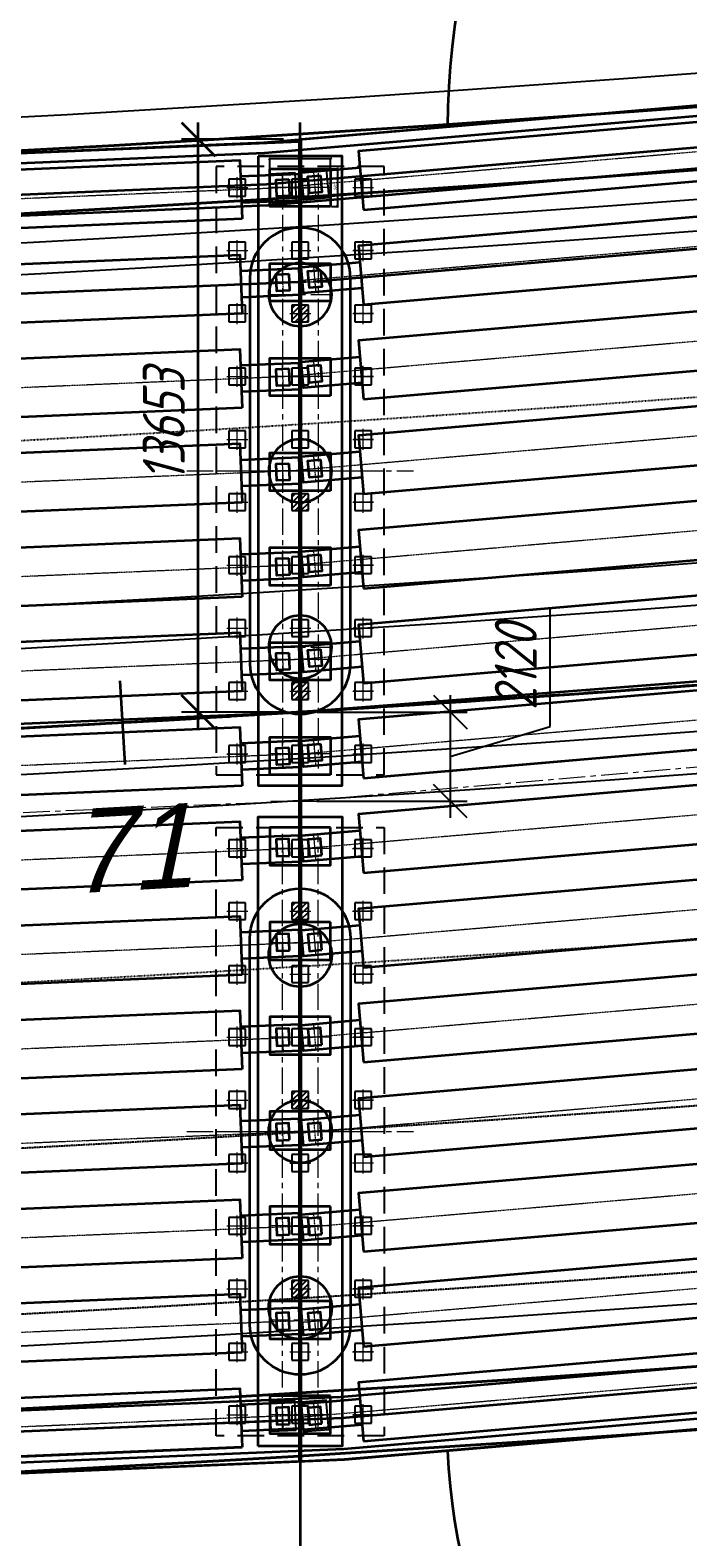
# Model space of a CAD drawing. Header units: millimetres. Extents: x 265754 to 14267433, y -6145605 to 2433772.
# Drawn here: x 6896186 to 6911852, y -687073 to -651156 of the extents above; entities that cross this region are included whole.
import ezdxf
from ezdxf import colors
from ezdxf.entities.mleader import LeaderData, LeaderLine
from ezdxf.enums import TextEntityAlignment as Align
from ezdxf.math import Vec2, Vec3

# ---------------------------------------------------------------- set-up
doc = ezdxf.new("R2010")
doc.units = ezdxf.units.MM
for name, pattern in [('15-15', [6, 1.5, -3, 1.5]), ('CENTER', [50.8, 31.75, -6.35, 6.35, -6.35]), ('DASHED', [7, 5, -2, 0]), ('невидимая', [9.525, 6.35, -3.175]), ('осевая', [2, 1.25, -0.25, 0.25, -0.25])]:
    doc.linetypes.add(name, pattern=pattern)
for name, color, linetype, lineweight in [('1-Бетон', 106, 'Continuous', 35), ('1-Оси', 1, 'CENTER', 20), ('Железная дорога.0', 7, 'Continuous', 9), ('ИС_Выноски', 3, 'Continuous', 18), ('ИС_Ось', 3, 'осевая', 18), ('Основное направление 30.05.Пикетаж', 7, 'Continuous', 15)]:
    doc.layers.add(name, color=color, linetype=linetype, lineweight=lineweight)
doc.layers.add('_Defpoints', color=8, linetype='Continuous', plot=False)
for name, color, linetype in [('_Размер', 7, 'Continuous'), ('ИС_Невидимая', 4, 'невидимая'), ('Основное направление 30.05.Верх покрытия', 7, 'Continuous'), ('Основное направление 30.05.Ось трассы', 7, 'Continuous'), ('Ось_петли_новый план.Верх покрытия', 7, 'Continuous'), ('Петля 1 ось справа.Верх покрытия', 7, 'Continuous'), ('Штриховая', 7, 'Continuous')]:
    doc.layers.add(name, color=color, linetype=linetype)
doc.styles.add('0', font='isocpeur.ttf', dxfattribs={"width": 0.8, "oblique": 15})
doc.styles.add('ISOCPEUR', font='isocpeur.ttf', dxfattribs={"width": 0.8, "oblique": 15, "height": 2.5})
doc.styles.add('Пикетаж_1', font='pragmai.shx', dxfattribs={"height": 2})
doc.dimstyles.new('М25', dxfattribs={"dimscale": 25, "dimtxt": 2.5, "dimasz": 2, "dimexe": 1, "dimexo": 1, "dimgap": 1, "dimtad": 1, "dimdec": 0, "dimtxsty": '0', "dimblk1": 'OBLIQUE', "dimblk2": 'OBLIQUE', "dimsah": 1, "dimcen": 2.5, "dimdle": 1, "dimclrd": 256, "dimclre": 256, "dimclrt": 256, "dimaunit": 1, "dimadec": 0, "dimazin": 0, "dimtfac": 0.75, "dimtdec": 0, "dimtmove": 1, "dimatfit": 2, "dimldrblk": 'OBLIQUE', "dimfxl": 1, "dimtolj": 1, "dimtzin": 0, "dimlwd": -1, "dimlwe": -1, "dimarcsym": 0})
doc.dimstyles.new('М400нов', dxfattribs={"dimscale": 400, "dimtxt": 2.5, "dimasz": 2, "dimexe": 1, "dimexo": 1, "dimgap": 0.8, "dimtad": 1, "dimdec": 0, "dimzin": 0, "dimdsep": 46, "dimtxsty": '0', "dimblk": 'OBLIQUE', "dimcen": 0.09, "dimdle": 1, "dimclrd": 256, "dimclre": 256, "dimclrt": 256, "dimadec": 4, "dimazin": 0, "dimtfac": 1, "dimtdec": 0, "dimtmove": 1, "dimatfit": 2, "dimfxl": 1, "dimtolj": 1, "dimtzin": 0, "dimlwd": -1, "dimarcsym": 0})

# ---------------------------------------------------------------- blocks, each defined once
blk = doc.blocks.new('stationing')
at = {"layer": 'Железная дорога.0', "color": 1}
blk.add_line((0, 1), (0, -1), dxfattribs=at)
blk = doc.blocks.new('дорога план')
at = {"layer": 'Основное направление 30.05.Верх покрытия', "color": 84, "flags": 128}
for points in [[(-265125, 81028, 0.025264), (-191155, 52344, 0.186442), (374243, 80227)], [(-265125, 49916, 0.021366), (-200103, 25285, 0.038759), (-77769, -4898, 0.025058), (2819, -17929, 0.040644), (135520, -15696)]]:
    blk.add_lwpolyline(points, format="xyb", dxfattribs=at)
at = {"layer": 'Основное направление 30.05.Верх покрытия', "color": 6, "flags": 128}
for points in [[(-265125, 77743, 0.024838), (-192097, 49496, 0.186005), (374243, 76946)], [(-265125, 67192, 0.023497), (-195127, 40334, 0.184624), (374243, 66407)], [(-265125, 63916, 0.023087), (-196068, 37485, 0.184202), (374243, 63136)], [(-265125, 53180, 0.021762), (-199161, 28134, 0.038759), (-77278, -1938, 0.025058), (3012, -14935, 0.040649), (135241, -12708)]]:
    blk.add_lwpolyline(points, format="xyb", dxfattribs=at)
at = {"layer": 'Основное направление 30.05.Верх покрытия', "color": 5, "flags": 128}
for points in [[(-265125, 76921, 0.024735), (-192332, 48784, 0.185896), (374243, 76126)], [(374243, 67498, -0.184765), (-194813, 41283, -0.023634), (-265125, 68284, -0.023634)], [(-265125, 62822, 0.022954), (-196382, 36536, 0.184063), (374243, 62046)]]:
    blk.add_lwpolyline(points, format="xyb", dxfattribs=at)
at = {"layer": 'Основное направление 30.05.Ось трассы', "color": 1, "lineweight": 40, "flags": 128}
blk.add_lwpolyline([(-265125, 65117, 0.208487), (374243, 64335)], format="xyb", dxfattribs=at)
at = {"layer": 'Ось_петли_новый план.Верх покрытия', "color": 5, "linetype": 'DASHED', "flags": 128}
for points in [[(134781, -8031, -0.065719), (-77117, -1002)], [(135168, -11962, -0.065719), (-77764, -4899, -0.065719)]]:
    blk.add_lwpolyline(points, format="xyb", dxfattribs=at)
at = {"layer": 'Петля 1 ось справа.Верх покрытия', "color": 5, "linetype": '15-15', "flags": 128}
for points in [[(-265125, 72600, 0.024182), (-193572, 45033, 0.185328), (374243, 71810)], [(-265125, 58518, 0.022417), (-197623, 32786, 0.183514), (374243, 57743)]]:
    blk.add_lwpolyline(points, format="xyb", dxfattribs=at)
at = {"layer": 'Основное направление 30.05.Пикетаж', "xscale": 999.9999999999997, "yscale": 999.9999999999997, "zscale": 999.9999999999997, "rotation": 3.187083261105179}
blk.add_blockref('stationing', (99933, -687), dxfattribs=at)
at = {"layer": 'Основное направление 30.05.Пикетаж', "color": 1, "style": 'Пикетаж_1', "oblique": 15}
blk.add_text('71', height=2000, rotation=3.1871, dxfattribs=at).set_placement((100155, -4681), align=Align.CENTER)
blk = doc.blocks.new('б33 план')
at = {"layer": '1-Бетон'}
blk.add_lwpolyline([(1400, 700), (31600, 700), (31600, -700), (1400, -700)], close=True, dxfattribs=at)
for points in [[(1400, 310), (0, 310), (0, -310), (1400, -310)], [(31600, 310), (33000, 310), (33000, -310), (31600, -310)]]:
    blk.add_lwpolyline(points, dxfattribs=at)
at = {"layer": 'ИС_Ось', "color": 3, "ltscale": 20}
for points in [[(0, 0), (33000, 0)], [(400, 310), (400, -310)], [(32600, 310), (32600, -310)]]:
    blk.add_lwpolyline(points, dxfattribs=at)
blk = doc.blocks.new('*U1462')
at = {"rotation": 182.4098864728825}
blk.add_blockref('б33 план', (16485, 694), dxfattribs=at)
blk = doc.blocks.new('*U1463')
at = {"layer": '_Defpoints', "color": 0, "linetype": 'ByBlock', "lineweight": -2, "transparency": 16777216}
for p in [(0, 0), (0, -2252), (0, -4504), (0, -6756), (0, -9008), (0, -11260), (0, -13512), (0, -15764), (0, -18016), (0, -20268), (0, -22520), (0, -24772), (0, -27024), (0, -29276)]:
    blk.add_blockref('*U1462', p, dxfattribs=at)
blk = doc.blocks.new('Б24 план')
at = {"layer": '1-Бетон'}
blk.add_lwpolyline([(1400, -700), (22600, -700), (22600, 700), (1400, 700)], close=True, dxfattribs=at)
for points in [[(1400, -310), (0, -310), (0, 310), (1400, 310)], [(22600, -310), (24000, -310), (24000, 310), (22600, 310)]]:
    blk.add_lwpolyline(points, dxfattribs=at)
at = {"layer": 'ИС_Ось', "color": 3, "ltscale": 20}
for points in [[(300, -310), (300, 310)], [(23700, -310), (23700, 310)], [(0, 0), (24000, 0)]]:
    blk.add_lwpolyline(points, dxfattribs=at)
blk = doc.blocks.new('*U1464')
at = {"rotation": 4.910079921255813}
blk.add_blockref('Б24 план', (-11956, -1027), dxfattribs=at)
blk = doc.blocks.new('*U1465')
at = {"layer": '_Defpoints', "color": 0, "linetype": 'ByBlock', "lineweight": -2, "transparency": 16777216}
for p in [(0, 0), (0, -2258), (0, -4516), (0, -6774), (0, -9032), (0, -11290), (0, -13548), (0, -15806), (0, -18064), (0, -20322), (0, -22580), (0, -24838), (0, -27096), (0, -29354)]:
    blk.add_blockref('*U1464', p, dxfattribs=at)
blk = doc.blocks.new('_None')
blk = doc.blocks.new('*U1397')
at = {"layer": '1-Бетон'}
blk.add_circle((0, 0), 750, dxfattribs=at)
blk = doc.blocks.new('*U1398')
at = {"layer": '1-Бетон', "color": 0, "linetype": 'ByBlock', "lineweight": -2, "transparency": 16777216}
for p in [(0, 0), (4200, 0), (8400, 0)]:
    blk.add_blockref('*U1397', p, dxfattribs=at)
blk = doc.blocks.new('*U1393')
at = {"layer": 'ИС_Ось', "ltscale": 500}
blk.add_line((0, -725), (0, 725), dxfattribs=at)
blk = doc.blocks.new('*U1394')
at = {"layer": '1-Бетон', "color": 0, "linetype": 'ByBlock', "lineweight": -2, "transparency": 16777216}
for p in [(0, 0), (2250, 0), (4500, 0), (6750, 0), (9000, 0), (11250, 0), (13500, 0)]:
    blk.add_blockref('*U1393', p, dxfattribs=at)
blk = doc.blocks.new('*U1395')
at = {"layer": 'ИС_Ось', "ltscale": 500}
blk.add_lwpolyline([(0, 500), (0, -1000)], dxfattribs=at)
blk = doc.blocks.new('*U1396')
at = {"color": 0, "linetype": 'ByBlock', "lineweight": -2, "transparency": 16777216}
for p in [(0, 0), (4200, 0), (8400, 0)]:
    blk.add_blockref('*U1395', p, dxfattribs=at)
blk = doc.blocks.new('*U1401')
at = {"layer": '1-Бетон'}
blk.add_circle((0, 0), 750, dxfattribs=at)
blk = doc.blocks.new('*U1402')
at = {"layer": '1-Бетон', "color": 0, "linetype": 'ByBlock', "lineweight": -2, "transparency": 16777216}
for p in [(0, 0), (4200, 0), (8400, 0)]:
    blk.add_blockref('*U1401', p, dxfattribs=at)
blk = doc.blocks.new('*U1399')
at = {"layer": 'ИС_Ось', "ltscale": 500}
blk.add_line((0, -725), (0, 725), dxfattribs=at)
blk = doc.blocks.new('*U1400')
at = {"layer": '1-Бетон', "color": 0, "linetype": 'ByBlock', "lineweight": -2, "transparency": 16777216}
for p in [(0, 0), (2250, 0), (4500, 0), (6750, 0), (9000, 0), (11250, 0), (13500, 0)]:
    blk.add_blockref('*U1399', p, dxfattribs=at)
blk = doc.blocks.new('_OBLIQUE')
at = {"color": 0, "linetype": 'ByBlock', "lineweight": -2}
blk.add_line((0.5, 0.5), (-0.5, -0.5), dxfattribs=at)
blk = doc.blocks.new('*D1822')
at = {"layer": '_Defpoints', "color": 2, "transparency": 16777216}
for p, q in [((50294, 14726), (48794, 14726)), ((48819, 14513), (48819, 14751)), ((50269, 14513), (50269, 14751))]:
    blk.add_line(p, q, dxfattribs=at)
at = {"layer": 'Defpoints', "color": 0, "transparency": 16777216}
for p in [(48819, 14726), (48819, 14488), (50269, 14488)]:
    blk.add_point(p, dxfattribs=at)
at = {"layer": '_Defpoints', "color": 2, "transparency": 16777216, "xscale": 50, "yscale": 50, "zscale": 50}
for p, rotation in [((48819, 14726), 180.0000242058169), ((50269, 14726), 2.420581687090361e-05)]:
    blk.add_blockref('_OBLIQUE', p, dxfattribs=dict(at, rotation=rotation))
at = {"layer": '_Defpoints', "color": 2, "transparency": 16777216, "insert": (49544, 14782), "char_height": 62.5, "attachment_point": 5, "rotation": 0, "style": '0'}
blk.add_mtext('\\A1;1450', dxfattribs=at)
blk = doc.blocks.new('*D1823')
at = {"layer": '_Defpoints', "color": 2, "transparency": 16777216}
for p, q in [((50294, 14488), (50456, 14488)), ((50431, 14513), (50431, 13563)), ((50294, 13588), (50456, 13588))]:
    blk.add_line(p, q, dxfattribs=at)
at = {"layer": 'Defpoints', "color": 0, "transparency": 16777216}
for p in [(50269, 14488), (50269, 13588), (50431, 13588)]:
    blk.add_point(p, dxfattribs=at)
at = {"layer": '_Defpoints', "color": 2, "transparency": 16777216, "xscale": 50, "yscale": 50, "zscale": 50}
for p, rotation in [((50431, 14488), 90), ((50431, 13588), 270)]:
    blk.add_blockref('_OBLIQUE', p, dxfattribs=dict(at, rotation=rotation))
at = {"layer": '_Defpoints', "color": 2, "transparency": 16777216, "insert": (50375, 14038), "char_height": 62.5, "attachment_point": 5, "rotation": 90, "style": '0'}
blk.add_mtext('\\A1;900', dxfattribs=at)
blk = doc.blocks.new('*U1432')
at = {"layer": 'ИС_Невидимая', "ltscale": 20}
blk.add_lwpolyline([(-0.2, -0.2), (0.2, -0.2), (0.2, 0.2), (-0.2, 0.2), (-0.2, -0.2)], dxfattribs=at)
at = {"layer": 'ИС_Ось', "ltscale": 50}
for points in [[(-0.25, 0), (0.25, 0)], [(0, -0.25), (0, 0.25)]]:
    blk.add_lwpolyline(points, dxfattribs=at)
blk = doc.blocks.new('*U1433')
at = {"color": 0, "linetype": 'ByBlock', "lineweight": -2, "transparency": 16777216}
for p in [(0, 0), (1.5, 0), (3, 0), (0, -1.5), (1.5, -1.5), (3, -1.5), (0, -3), (1.5, -3), (3, -3), (0, -4.5), (1.5, -4.5), (3, -4.5), (0, -6), (1.5, -6), (3, -6), (0, -7.5), (1.5, -7.5), (3, -7.5), (0, -9), (1.5, -9), (3, -9), (0, -10.5), (1.5, -10.5), (3, -10.5), (0, -12), (1.5, -12), (3, -12), (0, -13.5), (1.5, -13.5), (3, -13.5)]:
    blk.add_blockref('*U1432', p, dxfattribs=at)
blk = doc.blocks.new('*U1434')
at = {"layer": 'ИС_Невидимая', "ltscale": 20}
blk.add_lwpolyline([(-0.2, -0.2), (0.2, -0.2), (0.2, 0.2), (-0.2, 0.2), (-0.2, -0.2)], dxfattribs=at)
at = {"layer": 'ИС_Ось', "ltscale": 50}
for points in [[(-0.25, 0), (0.25, 0)], [(0, -0.25), (0, 0.25)]]:
    blk.add_lwpolyline(points, dxfattribs=at)
blk = doc.blocks.new('*U1435')
at = {"color": 0, "linetype": 'ByBlock', "lineweight": -2, "transparency": 16777216}
for p in [(0, 0), (1.5, 0), (3, 0), (0, -1.5), (1.5, -1.5), (3, -1.5), (0, -3), (1.5, -3), (3, -3), (0, -4.5), (1.5, -4.5), (3, -4.5), (0, -6), (1.5, -6), (3, -6), (0, -7.5), (1.5, -7.5), (3, -7.5), (0, -9), (1.5, -9), (3, -9), (0, -10.5), (1.5, -10.5), (3, -10.5), (0, -12), (1.5, -12), (3, -12), (0, -13.5), (1.5, -13.5), (3, -13.5)]:
    blk.add_blockref('*U1434', p, dxfattribs=at)
blk = doc.blocks.new('св поле кальм пл')
at = {"layer": 'Штриховая'}
h = blk.add_hatch(dxfattribs=at)
h.set_pattern_fill('ANSI31', color=256, scale=0.03)
h.set_pattern_definition([(176.87772, (35.04111, 28.08523), (-0.00518798, -0.09510861), [])])
h.paths.add_polyline_path([(-36.201, 56.013), (-36.468, 56.311), (-36.766, 56.044), (-36.499, 55.746)])
h = blk.add_hatch(dxfattribs=at)
h.set_pattern_fill('ANSI31', color=256, scale=0.03)
h.set_pattern_definition([(176.87772, (31.69053, 25.0813), (-0.00518798, -0.09510861), [])])
h.paths.add_polyline_path([(-39.551, 53.009), (-39.818, 53.307), (-40.116, 53.04), (-39.849, 52.742)])
h = blk.add_hatch(dxfattribs=at)
h.set_pattern_fill('ANSI31', color=256, scale=0.03)
h.set_pattern_definition([(176.87772, (28.33995, 22.07737), (-0.00518798, -0.09510861), [])])
h.paths.add_polyline_path([(-42.902, 50.005), (-43.169, 50.303), (-43.467, 50.036), (-43.2, 49.738)])
h = blk.add_hatch(dxfattribs=at)
h.set_pattern_fill('ANSI31', color=256, scale=0.03)
h.set_pattern_definition([(176.87772, (24.43098, 18.57273), (-0.00518798, -0.09510861), [])])
h.paths.add_polyline_path([(-46.811, 46.5), (-47.078, 46.798), (-47.376, 46.531), (-47.109, 46.233)])
h = blk.add_hatch(dxfattribs=at)
h.set_pattern_fill('ANSI31', color=256, scale=0.03)
h.set_pattern_definition([(176.87772, (21.08039, 15.5688), (-0.00518798, -0.09510861), [])])
h.paths.add_polyline_path([(-50.162, 43.497), (-50.429, 43.794), (-50.726, 43.527), (-50.459, 43.23)])
h = blk.add_hatch(dxfattribs=at)
h.set_pattern_fill('ANSI31', color=256, scale=0.03)
h.set_pattern_definition([(176.87772, (17.72981, 12.56487), (-0.00518798, -0.09510861), [])])
h.paths.add_polyline_path([(-53.512, 40.493), (-53.779, 40.79), (-54.077, 40.523), (-53.81, 40.226)])
at = {"layer": 'ИС_Невидимая', "ltscale": 0.1}
for points in [[(-32.542, 56.876), (-43.338, 47.196), (-46.009, 50.175), (-35.212, 59.854), (-32.542, 56.876)], [(-55.065, 36.682), (-44.269, 46.362), (-46.939, 49.34), (-57.736, 39.661), (-55.065, 36.682)]]:
    blk.add_lwpolyline(points, dxfattribs=at)
at = {"layer": 'ИС_Ось', "color": 1, "ltscale": 500}
blk.add_line((-44.672, 47.747), (-45.606, 48.789), dxfattribs=at)
at = {"layer": 'ИС_Ось', "color": 1, "lineweight": 40, "ltscale": 2, "true_color": 0xff0000, "flags": 128}
blk.add_lwpolyline([(34.634, -46.806, 0.046583), (-64.636, 63.963, 0.046583)], format="xyb", dxfattribs=at)
at = {"layer": 'ИС_Ось', "color": 1, "ltscale": 500}
for points in [[(-33.877, 58.365), (-45.065, 48.334)], [(-37.94, 52.036), (-40.61, 55.014)], [(-56.401, 38.172), (-45.212, 48.202)], [(-49.667, 41.522), (-52.337, 44.501)]]:
    blk.add_lwpolyline(points, dxfattribs=at)
at = {"color": 1, "rotation": 131.8774809}
for name, p in [('*U1435', (-43.3, 47.902)), ('*U1433', (-55.027, 37.389))]:
    blk.add_blockref(name, p, dxfattribs=at)
blk = doc.blocks.new('*D292')
at = {"layer": '1-Бетон', "transparency": 16777216}
blk.add_line((6933750, -658489), (6934314, -664008), dxfattribs=at)
blk.add_solid([(6934447, -663994), (6934182, -664022), (6934396, -664804)], dxfattribs=at)
at = {"layer": 'Defpoints', "color": 0, "transparency": 16777216}
for p in [(6853074, 131052), (6934396, -664804)]:
    blk.add_point(p, dxfattribs=at)
at = {"layer": '1-Бетон', "transparency": 16777216, "insert": (6934808, -660767), "char_height": 1000, "attachment_point": 5, "rotation": 275.8344, "style": '0'}
blk.add_mtext('\\A1;R800000', dxfattribs=at)
blk = doc.blocks.new('*D1445')
at = {"layer": '_Размер', "transparency": 16777216}
for p, q in [((6908573, -667759), (6908573, -664931)), ((6906193, -667011), (6906193, -669935)), ((6906193, -668473), (6908573, -667759))]:
    blk.add_line(p, q, dxfattribs=at)
at = {"layer": '_Размер', "lineweight": -2, "transparency": 16777216}
for p, q in [((6903018, -667411), (6906593, -667411)), ((6903018, -669535), (6906593, -669535))]:
    blk.add_line(p, q, dxfattribs=at)
at = {"layer": 'Defpoints', "color": 0, "transparency": 16777216}
for p in [(6902618, -667411), (6902618, -669535), (6906193, -669535)]:
    blk.add_point(p, dxfattribs=at)
at = {"layer": '_Размер', "transparency": 16777216, "xscale": 800, "yscale": 800, "zscale": 800}
for p, rotation in [((6906193, -667411), 90), ((6906193, -669535), 270)]:
    blk.add_blockref('_OBLIQUE', p, dxfattribs=dict(at, rotation=rotation))
at = {"layer": '_Размер', "transparency": 16777216, "insert": (6907753, -666345), "char_height": 1000, "attachment_point": 5, "rotation": 90, "style": '0'}
blk.add_mtext('\\A1;2120', dxfattribs=at)
blk = doc.blocks.new('*D1779')
at = {"layer": '1-Бетон', "transparency": 16777216}
blk.add_line((6900190, -667811), (6900190, -653359), dxfattribs=at)
at = {"layer": '1-Бетон', "lineweight": -2, "transparency": 16777216}
for p, q in [((6902218, -653759), (6899790, -653759)), ((6902218, -667411), (6899790, -667411))]:
    blk.add_line(p, q, dxfattribs=at)
at = {"layer": 'Defpoints', "color": 0, "transparency": 16777216}
for p in [(6900190, -653759), (6902618, -653759), (6902618, -667411)]:
    blk.add_point(p, dxfattribs=at)
at = {"layer": '1-Бетон', "transparency": 16777216, "xscale": 800, "yscale": 800, "zscale": 800}
for p, rotation in [((6900190, -653759), 90), ((6900190, -667411), 270)]:
    blk.add_blockref('_OBLIQUE', p, dxfattribs=dict(at, rotation=rotation))
at = {"layer": '1-Бетон', "transparency": 16777216, "insert": (6899370, -660585), "char_height": 1000, "attachment_point": 5, "rotation": 90, "style": '0'}
blk.add_mtext('\\A1;13653', dxfattribs=at)
blk = doc.blocks.new('мост план кальмиус')
at = {"layer": '1-Бетон'}
for points in [[(-73548, 17251), (-48683.5, 15114.9), (-16232.3, 13749.2), (16229.7, 13749.2), (48680.9, 15114.9), (73545.4, 17251)], [(-15101.7, 13499.2), (16235, 13499.2), (48696.9, 14865.4), (73545.4, 17000.1)], [(51050.9, -36.1), (55769.8, 369.3)], [(73545.4, -14060.2), (50585.4, -16032.6), (16888.5, -17450.8), (-16891.1, -17450.8), (-50587.9, -16032.6), (-73548, -14060.2)], [(-73548, -14311.1), (-50603.9, -16282.2), (-16896.3, -17700.8), (16893.8, -17700.8), (50601.3, -16282.2), (73545.4, -14311.1)], [(51050.9, -15842.1), (72173.1, -14027.5)], [(16507.4, -16700.8), (49479.2, -15336.1)], [(17990.5, -17254.3), (48163.8, -15984.4)]]:
    blk.add_lwpolyline(points, dxfattribs=at)
at = {"layer": '1-Бетон', "color": 4}
for points in [[(49569.5, 15191.3), (73545.4, 17251), (73545.4, -14311.1), (50601.3, -16282.2), (49569.5, -16325.6), (49569.5, 15191.3)], [(-15101.7, 12749.2), (16250.7, 12749.2), (48744.8, 14116.7), (73545.4, 16247.3)], [(-15101.7, 12249.2), (16261.3, 12249.2), (48776.7, 13617.6), (73545.4, 15745.5)], [(16548.7, 13762.7), (49519.5, 15137.6), (49519.5, -16327.7), (16893.8, -17700.8), (16548.7, -17700), (16548.7, 13762.7)], [(49856.3, 11799.8), (73832.1, 13859.6)], [(49678, 11791.2), (16561.8, 10397.5)], [(73499.4, 3383.5), (49570.5, 1537.2)], [(16548.7, 171.2), (49520.6, 1534.1)], [(-15101.7, -16200.8), (16862.2, -16200.8), (50505.5, -14784.9), (73545.4, -12805.6)], [(-15101.7, -16700.8), (16872.7, -16700.8), (50537.5, -15284), (73545.4, -13307.4)]]:
    blk.add_lwpolyline(points, dxfattribs=at)
at = {"layer": '1-Бетон', "color": 3}
for points in [[(48543.9, 14787.2), (48543.9, -212.8), (50544, -212.8), (50544, 14787.2)], [(48543.7, -15963.3), (48544.1, -963.1), (50544.2, -962.2), (50543.8, -15962.3)]]:
    blk.add_lwpolyline(points, close=True, dxfattribs=at)
at = {"layer": '1-Бетон', "color": 5}
for points in [[(50268.7, 13587.5), (48818.7, 13587.5), (48818.7, 14487.5), (50268.7, 14487.5), (50268.7, 13587.5)], [(49274.4, 14239.2), (49291.2, 13839.5), (48991.4, 13826.9), (48974.6, 14226.5), (49274.4, 14239.2)], [(50027.3, 14327.3), (50061.5, 13928.8), (49762.6, 13903.1), (49728.4, 14301.7), (50027.3, 14327.3)], [(50268.7, 11329.5), (48818.7, 11329.5), (48818.7, 12229.5), (50268.7, 12229.5), (50268.7, 11329.5)], [(49274.4, 11981.2), (49291.2, 11581.5), (48991.4, 11568.9), (48974.6, 11968.5), (49274.4, 11981.2)], [(50027.3, 12069.3), (50061.5, 11670.8), (49762.6, 11645.1), (49728.4, 12043.7), (50027.3, 12069.3)], [(50268.7, 9071.5), (48818.7, 9071.5), (48818.7, 9971.5), (50268.7, 9971.5), (50268.7, 9071.5)], [(49274.4, 9723.2), (49291.2, 9323.5), (48991.4, 9310.9), (48974.6, 9710.5), (49274.4, 9723.2)], [(50027.3, 9811.3), (50061.5, 9412.8), (49762.6, 9387.1), (49728.4, 9785.7), (50027.3, 9811.3)], [(50268.7, 6813.5), (48818.7, 6813.5), (48818.7, 7713.5), (50268.7, 7713.5), (50268.7, 6813.5)], [(50027.3, 7553.3), (50061.5, 7154.8), (49762.6, 7129.1), (49728.4, 7527.7), (50027.3, 7553.3)], [(49274.4, 7465.2), (49291.2, 7065.5), (48991.4, 7052.9), (48974.6, 7452.5), (49274.4, 7465.2)], [(50268.7, 4555.5), (48818.7, 4555.5), (48818.7, 5455.5), (50268.7, 5455.5), (50268.7, 4555.5)], [(49274.4, 5207.2), (49291.2, 4807.5), (48991.4, 4794.9), (48974.6, 5194.5), (49274.4, 5207.2)], [(50027.3, 5295.3), (50061.5, 4896.8), (49762.6, 4871.1), (49728.4, 5269.7), (50027.3, 5295.3)], [(50268.7, 2297.5), (48818.7, 2297.5), (48818.7, 3197.5), (50268.7, 3197.5), (50268.7, 2297.5)], [(49274.4, 2949.2), (49291.2, 2549.5), (48991.4, 2536.9), (48974.6, 2936.5), (49274.4, 2949.2)], [(50027.3, 3037.3), (50061.5, 2638.8), (49762.6, 2613.1), (49728.4, 3011.7), (50027.3, 3037.3)], [(50268.7, 39.5), (48818.7, 39.5), (48818.7, 939.5), (50268.7, 939.5), (50268.7, 39.5)], [(50027.3, 779.3), (50061.5, 380.8), (49762.6, 355.1), (49728.4, 753.7), (50027.3, 779.3)], [(49274.4, 691.2), (49291.2, 291.5), (48991.4, 278.9), (48974.6, 678.5), (49274.4, 691.2)], [(50268.7, -1214.5), (48818.7, -1214.5), (48818.7, -2114.5), (50268.7, -2114.5), (50268.7, -1214.5)], [(49291.2, -1888.5), (49274.4, -1488.9), (48974.6, -1501.5), (48991.5, -1901.1), (49291.2, -1888.5)], [(50061.5, -1877.2), (50027.3, -1478.7), (49728.4, -1504.4), (49762.6, -1902.9), (50061.5, -1877.2)], [(50268.7, -3472.5), (48818.7, -3472.5), (48818.7, -4372.5), (50268.7, -4372.5), (50268.7, -3472.5)], [(49291.2, -4146.5), (49274.4, -3746.9), (48974.6, -3759.5), (48991.5, -4159.1), (49291.2, -4146.5)], [(50061.5, -4135.2), (50027.3, -3736.7), (49728.4, -3762.4), (49762.6, -4160.9), (50061.5, -4135.2)], [(50268.7, -5730.5), (48818.7, -5730.5), (48818.7, -6630.5), (50268.7, -6630.5), (50268.7, -5730.5)], [(49291.2, -6404.5), (49274.4, -6004.9), (48974.6, -6017.5), (48991.5, -6417.1), (49291.2, -6404.5)], [(50061.5, -6393.2), (50027.3, -5994.7), (49728.4, -6020.4), (49762.6, -6418.9), (50061.5, -6393.2)], [(50268.7, -7988.5), (48818.7, -7988.5), (48818.7, -8888.5), (50268.7, -8888.5), (50268.7, -7988.5)], [(50061.5, -8651.2), (50027.3, -8252.7), (49728.4, -8278.4), (49762.6, -8676.9), (50061.5, -8651.2)], [(49291.2, -8662.5), (49274.4, -8262.9), (48974.6, -8275.5), (48991.5, -8675.1), (49291.2, -8662.5)], [(50268.7, -10246.5), (48818.7, -10246.5), (48818.7, -11146.5), (50268.7, -11146.5), (50268.7, -10246.5)], [(49291.2, -10920.5), (49274.4, -10520.9), (48974.6, -10533.5), (48991.5, -10933.1), (49291.2, -10920.5)], [(50061.5, -10909.2), (50027.3, -10510.7), (49728.4, -10536.4), (49762.6, -10934.9), (50061.5, -10909.2)], [(50268.7, -12504.5), (48818.7, -12504.5), (48818.7, -13404.5), (50268.7, -13404.5), (50268.7, -12504.5)], [(49291.2, -13178.5), (49274.4, -12778.9), (48974.6, -12791.5), (48991.5, -13191.1), (49291.2, -13178.5)], [(50061.5, -13167.2), (50027.3, -12768.7), (49728.4, -12794.4), (49762.6, -13192.9), (50061.5, -13167.2)], [(50268.7, -14762.5), (48818.7, -14762.5), (48818.7, -15662.5), (50268.7, -15662.5), (50268.7, -14762.5)], [(49291.2, -15436.5), (49274.4, -15036.9), (48974.6, -15049.5), (48991.5, -15449.1), (49291.2, -15436.5)], [(50061.5, -15425.2), (50027.3, -15026.7), (49728.4, -15052.4), (49762.6, -15450.9), (50061.5, -15425.2)]]:
    blk.add_lwpolyline(points, dxfattribs=at)
at = {"layer": '1-Бетон', "elevation": -5778.2}
for points in [[(48344.6, 11886.8), (48344.6, 2686.9, 0.9958479), (50744.6, 2686.9), (50744.6, 11886.8, 0.9958479)], [(48344.6, -13062.8), (48344.6, -3862.9, -0.9958479), (50744.6, -3862.9), (50744.6, -13062.8, -0.9958479)]]:
    blk.add_lwpolyline(points, format="xyb", close=True, dxfattribs=at)
at = {"layer": '1-Бетон', "color": 1}
blk.add_lwpolyline([(45250.8, 2282.4), (45364, 285.6)], dxfattribs=at)
at = {"layer": '1-Бетон'}
for centre, radius, start, end in [((72209.7, 15293.8), 19159.5, 91.4807, 179.41206), ((68694.5, -15300.9, 33460.8), 15662.3, 182.82089, 280.3514)]:
    blk.add_arc(centre, radius, start, end, dxfattribs=at)
at = {"layer": '1-Бетон', "color": 1}
blk.add_arc((0, 800001.4), 800001.4, 266.0846828, 273.2466191, dxfattribs=at)
at = {"layer": '1-Оси', "color": 1, "ltscale": 20}
blk.add_lwpolyline([(73545.4, 1469.8), (49672.9, -581), (16548.7, -1975.8), (-16570.8, -1975), (-49675.5, -581), (-73548, 1469.8)], dxfattribs=at)
at = {"layer": '_Defpoints', "color": 4}
blk.add_lwpolyline([(50931, 14906.8), (72053.2, 16721.3)], dxfattribs=at)
at = {"layer": '_Defpoints'}
blk.add_lwpolyline([(48104.4, 14690.3), (17930.6, 13420.5)], dxfattribs=at)
at = {"layer": '_Defpoints', "color": 2}
for points in [[(49417.9, 14395.3), (49447.4, 13696), (48847.9, 13670.7), (48818.5, 14370.1)], [(50163.9, 14489.6), (50223.8, 13792.2), (49626, 13740.8), (49566.1, 14438.3)], [(49447.4, -15580.1), (49417.9, -14880.7), (48818.5, -14905.9), (48847.9, -15605.3)], [(50223.8, -15561.9), (50163.9, -14864.4), (49566.1, -14915.8), (49626, -15613.2)]]:
    blk.add_lwpolyline(points, close=True, dxfattribs=at)
at = {"layer": 'ИС_Ось', "color": 1, "ltscale": 500}
for points in [[(49544.5, 15061.4), (49544.5, -488.9)], [(46844.5, 7287.2), (52244.5, 7287.2)], [(49544.5, -16236.4), (49544.5, -686.1)], [(46844.5, -8462.2), (52244.5, -8462.2)]]:
    blk.add_lwpolyline(points, dxfattribs=at)
at = {"layer": 'ИС_Ось', "ltscale": 500, "elevation": 5778.2}
for points in [[(49119.5, 14387.5), (49119.5, 187.5)], [(49119.5, -15563.5), (49119.5, -1363.5)]]:
    blk.add_lwpolyline(points, dxfattribs=at)
at = {"layer": 'ИС_Ось', "ltscale": 500}
for points in [[(49969.5, 14387.5), (49969.5, 187.5)], [(49969.5, -15563.5), (49969.5, -1363.5)]]:
    blk.add_lwpolyline(points, dxfattribs=at)
at = {"layer": 'ИС_Ось', "ltscale": 50}
for points in [[(47794.7, 14036.6), (48294.7, 14036.6)], [(48044.7, 13786.6), (48044.7, 14286.6)], [(49294.7, 14036.6), (49794.7, 14036.6)], [(49544.7, 13786.6), (49544.7, 14286.6)], [(51294.3, 14036.6), (50794.3, 14036.6)], [(51044.3, 13786.6), (51044.3, 14286.6)], [(48044.7, 12286.6), (48044.7, 12786.6)], [(49544.7, 12286.6), (49544.7, 12786.6)], [(51044.3, 12286.6), (51044.3, 12786.6)], [(47794.7, 12536.6), (48294.7, 12536.6)], [(49294.7, 12536.6), (49794.7, 12536.6)], [(51294.3, 12536.6), (50794.3, 12536.6)], [(48044.7, 10786.4), (48044.7, 11286.4)], [(49544.7, 10786.4), (49544.7, 11286.4)], [(51044.3, 10786.4), (51044.3, 11286.4)], [(47794.7, 11036.4), (48294.7, 11036.4)], [(49294.7, 11036.4), (49794.7, 11036.4)], [(51294.3, 11036.4), (50794.3, 11036.4)], [(48044.7, 9286.4), (48044.7, 9786.4)], [(49544.7, 9286.4), (49544.7, 9786.4)], [(51044.3, 9286.4), (51044.3, 9786.4)], [(47794.7, 9536.4), (48294.7, 9536.4)], [(49294.7, 9536.4), (49794.7, 9536.4)], [(51294.3, 9536.4), (50794.3, 9536.4)], [(48044.7, 7786.4), (48044.7, 8286.4)], [(49544.7, 7786.4), (49544.7, 8286.4)], [(51044.3, 7786.4), (51044.3, 8286.4)], [(47794.7, 8036.4), (48294.7, 8036.4)], [(49294.7, 8036.4), (49794.7, 8036.4)], [(51294.3, 8036.4), (50794.3, 8036.4)], [(47794.7, 6536.4), (48294.7, 6536.4)], [(48044.7, 6286.4), (48044.7, 6786.4)], [(49294.7, 6536.4), (49794.7, 6536.4)], [(49544.7, 6286.4), (49544.7, 6786.4)], [(51294.3, 6536.4), (50794.3, 6536.4)], [(51044.3, 6286.4), (51044.3, 6786.4)], [(47794.7, 5036.6), (48294.7, 5036.6)], [(48044.7, 4786.6), (48044.7, 5286.6)], [(49294.7, 5036.6), (49794.7, 5036.6)], [(49544.7, 4786.6), (49544.7, 5286.6)], [(51294.3, 5036.6), (50794.3, 5036.6)], [(51044.3, 4786.6), (51044.3, 5286.6)], [(48044.7, 3286.6), (48044.7, 3786.6)], [(49544.7, 3286.6), (49544.7, 3786.6)], [(51044.3, 3286.6), (51044.3, 3786.6)], [(47794.7, 3536.6), (48294.7, 3536.6)], [(49294.7, 3536.6), (49794.7, 3536.6)], [(51294.3, 3536.6), (50794.3, 3536.6)], [(48044.2, 1786.4), (48044.2, 2286.4)], [(49544.2, 1786.4), (49544.2, 2286.4)], [(51043.8, 1786.4), (51043.8, 2286.4)], [(47794.2, 2036.4), (48294.2, 2036.4)], [(49294.2, 2036.4), (49794.2, 2036.4)], [(51293.8, 2036.4), (50793.8, 2036.4)], [(48044.7, 286.6), (48044.7, 786.6)], [(49544.7, 286.6), (49544.7, 786.6)], [(51044.3, 286.6), (51044.3, 786.6)], [(47794.7, 536.6), (48294.7, 536.6)], [(49294.7, 536.6), (49794.7, 536.6)], [(51294.3, 536.6), (50794.3, 536.6)], [(47794.7, -1713.8), (48294.7, -1713.8)], [(48044.7, -1963.8), (48044.7, -1463.8)], [(49294.7, -1713.8), (49794.7, -1713.8)], [(49544.7, -1963.8), (49544.7, -1463.8)], [(51294.3, -1713.8), (50794.3, -1713.8)], [(51044.3, -1963.8), (51044.3, -1463.8)], [(47794.7, -3213.7), (48294.7, -3213.7)], [(48044.7, -3463.7), (48044.7, -2963.7)], [(49294.7, -3213.7), (49794.7, -3213.7)], [(49544.7, -3463.7), (49544.7, -2963.7)], [(51294.3, -3213.7), (50794.3, -3213.7)], [(51044.3, -3463.7), (51044.3, -2963.7)], [(48044.7, -4963.7), (48044.7, -4463.7)], [(49544.7, -4963.7), (49544.7, -4463.7)], [(51044.3, -4963.7), (51044.3, -4463.7)], [(47794.7, -4713.7), (48294.7, -4713.7)], [(49294.7, -4713.7), (49794.7, -4713.7)], [(51294.3, -4713.7), (50794.3, -4713.7)], [(48044.7, -6463.8), (48044.7, -5963.8)], [(49544.7, -6463.8), (49544.7, -5963.8)], [(51044.3, -6463.8), (51044.3, -5963.8)], [(47794.7, -6213.8), (48294.7, -6213.8)], [(49294.7, -6213.8), (49794.7, -6213.8)], [(51294.3, -6213.8), (50794.3, -6213.8)], [(48044.7, -7963.8), (48044.7, -7463.8)], [(49544.7, -7963.8), (49544.7, -7463.8)], [(51044.3, -7963.8), (51044.3, -7463.8)], [(47794.7, -7713.8), (48294.7, -7713.8)], [(49294.7, -7713.8), (49794.7, -7713.8)], [(51294.3, -7713.8), (50794.3, -7713.8)], [(48044.7, -9463.8), (48044.7, -8963.8)], [(49544.7, -9463.8), (49544.7, -8963.8)], [(51044.3, -9463.8), (51044.3, -8963.8)], [(47794.7, -9213.8), (48294.7, -9213.8)], [(49294.7, -9213.8), (49794.7, -9213.8)], [(51294.3, -9213.8), (50794.3, -9213.8)], [(47794.7, -10713.8), (48294.7, -10713.8)], [(48044.7, -10963.8), (48044.7, -10463.8)], [(49294.7, -10713.8), (49794.7, -10713.8)], [(49544.7, -10963.8), (49544.7, -10463.8)], [(51294.3, -10713.8), (50794.3, -10713.8)], [(51044.3, -10963.8), (51044.3, -10463.8)], [(48044.7, -12463.8), (48044.7, -11963.8)], [(49544.7, -12463.8), (49544.7, -11963.8)], [(51044.3, -12463.8), (51044.3, -11963.8)], [(47794.7, -12213.8), (48294.7, -12213.8)], [(49294.7, -12213.8), (49794.7, -12213.8)], [(51294.3, -12213.8), (50794.3, -12213.8)], [(48044.7, -13963.7), (48044.7, -13463.7)], [(49544.7, -13963.7), (49544.7, -13463.7)], [(51044.3, -13963.7), (51044.3, -13463.7)], [(47794.7, -13713.7), (48294.7, -13713.7)], [(49294.7, -13713.7), (49794.7, -13713.7)], [(51294.3, -13713.7), (50794.3, -13713.7)], [(48044.7, -15463.8), (48044.7, -14963.8)], [(49544.7, -15463.8), (49544.7, -14963.8)], [(51044.3, -15463.8), (51044.3, -14963.8)], [(47794.7, -15213.8), (48294.7, -15213.8)], [(49294.7, -15213.8), (49794.7, -15213.8)], [(51294.3, -15213.8), (50794.3, -15213.8)]]:
    blk.add_lwpolyline(points, dxfattribs=at)
at = {"xscale": -1.000000000000003, "rotation": 90}
blk.add_blockref('*U1396', (49294.5, 11487.2), dxfattribs=at)
at = {"layer": '1-Бетон', "color": 1, "xscale": 999.9999999999986, "yscale": 999.9999999999986, "zscale": 999.9999999999986, "rotation": 228.1225190970572}
blk.add_blockref('св поле кальм пл', (-16526.7, -1975.8), dxfattribs=at)
at = {"layer": '1-Бетон', "xscale": -1.000000000000003, "rotation": 90}
for name, p in [('*U1400', (49544.5, 14037.5)), ('*U1402', (49544.5, 11487.2))]:
    blk.add_blockref(name, p, dxfattribs=at)
at = {"layer": '1-Бетон', "rotation": 90}
for name, p in [('*U1394', (49544.5, -15212.2)), ('*U1398', (49544.5, -12662.2))]:
    blk.add_blockref(name, p, dxfattribs=at)
at = {"layer": '_Defpoints'}
for name, p in [('*U1465', (61552, 15116.6)), ('*U1463', (33047.1, 13356))]:
    blk.add_blockref(name, p, dxfattribs=at)
at = {"layer": '_Defpoints', "color": 2}
for base, p2, angle, picture, middle in [((48818.7, 14726), (48818.7, 14487.5), 180.00002, '*D1822', (49543.7, 14782.2)), ((50431.1, 13587.5), (50268.7, 13587.5), 90.00002, '*D1823', (50374.9, 14037.5))]:
    dim = blk.add_linear_dim(base=base, p1=(50268.7, 14487.5), p2=p2, angle=angle, dimstyle='М25', override={"dimclrd": 2, "dimclre": 2, "dimclrt": 2}, dxfattribs=at)
    dim.commit()
    dim.dimension.update_dxf_attribs({"geometry": picture, "text_midpoint": middle})
at = {"layer": 'ИС_Выноски'}
ml = blk.add_multileader_mtext('Standard', dxfattribs=at)
ml.set_content('Ось опоры ОП5 \\PПК 71+4,24', color=256, style='ISOCPEUR')
ml.set_leader_properties(color=256, linetype='ByLayer')
ml.set_arrow_properties(name='NONE')
ml.build(insert=Vec2(0, 0))
ml.multileader.update_dxf_attribs({"text_left_attachment_type": 6, "text_right_attachment_type": 6, "dogleg_length": 0.36, "arrow_head_size": 600, "scale": 200})
ctx = ml.context
ctx.base_point, ctx.scale, ctx.char_height, ctx.arrow_head_size, ctx.landing_gap_size, ctx.plane_origin, ctx.plane_x_axis, ctx.plane_y_axis = Vec3(49544.5, -27905.8), 200, 1200, 600, 125, Vec3(56540.2, -9400.5), Vec3(0, 1), Vec3(-1, 0)
ctx.left_attachment, ctx.right_attachment, ctx.text_align_type = 6, 6, 1
notes = []
notes.append((ctx, [(1, (1, 1, 0), (49544.5, -18211.7), (0, -1), 161, [(1, [(49544.5, -16236.4)], 0, [])])]))
ctx.mtext.insert, ctx.mtext.text_direction, ctx.mtext.rotation, ctx.mtext.width, ctx.mtext.alignment, ctx.mtext.flow_direction = Vec3(48104.5, -23139.3), Vec3(0, 1), 1.5707963, 10620.215, 2, 5
for ctx, leaders in notes:
    for number, flags, end, landing, length, lines in leaders:
        leader = LeaderData()
        leader.index, (leader.has_last_leader_line, leader.has_dogleg_vector, leader.attachment_direction) = number, flags
        leader.last_leader_point, leader.dogleg_vector, leader.dogleg_length = Vec3(end), Vec3(landing), length
        for number, points, colour, breaks in lines:
            line = LeaderLine()
            line.index, line.vertices, line.color, line.breaks = number, Vec3.list(points), colors.encode_raw_color(colour), breaks
            leader.lines.append(line)
        ctx.leaders.append(leader)

msp = doc.modelspace()

# ---------------------------------------------------------------- linework, layer by layer
at = {"layer": '1-Бетон'}
msp.add_lwpolyline([(6902618.0758, -653886.5484), (6902618.0758, -653360.8729)], dxfattribs=at)
msp.add_arc((6853073.53, 131052.1027), 800000.0321, 273.2466413581, 275.1317412077, dxfattribs=at)
at = {"layer": '_Defpoints', "lineweight": 40, "flags": 128}
for points in [[(6538752.5302, -589636.0559, 0.2084871919), (7167131.0908, -589750.8949, 0.2084871919)], [(6526179.6907, -618463.5811, 0.2084871919), (7179693.3927, -618583.0137, 0.2084871919)]]:
    msp.add_lwpolyline(points, format="xyb", dxfattribs=at)
at = {"layer": 'Основное направление 30.05.Ось трассы', "color": 2, "lineweight": 40, "true_color": 0xf1eb1f, "flags": 128}
for points in [[(6538152.8717, -591010.9776, 0.2084871919), (7167730.2467, -591126.0357, 0.2084871919)], [(6526779.3492, -617088.6594, 0.2084871919), (7179094.2368, -617207.8729, 0.2084871919)]]:
    msp.add_lwpolyline(points, format="xyb", dxfattribs=at)
at = {"layer": 'Основное направление 30.05.Ось трассы', "color": 1, "lineweight": 40, "flags": 128}
msp.add_lwpolyline([(6533255.6608, -602239.5049, 0.2084871919), (7172623.3532, -602356.3522)], format="xyb", dxfattribs=at)

# ---------------------------------------------------------------- block references
at = {"rotation": 0.05956409231201451}
msp.add_blockref('дорога план', (6798447.7567, -667080.4588), dxfattribs=at)
at = {"layer": '1-Бетон'}
msp.add_blockref('мост план кальмиус', (6853073.53, -668947.9294), dxfattribs=at)

# ---------------------------------------------------------------- dimensions: what is measured, and where the dimension line sits
dim = msp.add_radius_dim(center=(6853073.53, 131052.1027), mpoint=(6934395.7587, -664803.8808), dimstyle='М400нов', override={"dimsah": 1}, dxfattribs=at)
dim.commit()
dim.dimension.update_dxf_attribs({"geometry": '*D292', "text_midpoint": (6933991.7931, -660850.4916), "dimtype": 164})
dim = msp.add_aligned_dim(p1=(6902618.0758, -667411.3322), p2=(6902618.0758, -653758.7948), distance=2428.4644, dimstyle='М400нов', dxfattribs=at)
dim.commit()
dim.dimension.update_dxf_attribs({"geometry": '*D1779', "text_midpoint": (6899369.6114, -660585.0635)})
at = {"layer": '_Размер'}
dim = msp.add_linear_dim(base=(6906193.0981, -669535.4193), p1=(6902618.0758, -667411.3322), p2=(6902618.0758, -669535.4193), angle=90, dimstyle='М400нов', override={"dimrnd": 10}, dxfattribs=at)
dim.commit()
dim.dimension.update_dxf_attribs({"geometry": '*D1445', "text_midpoint": (6907753.0981, -667439.3757)})

# ---------------------------------------------------------------- leaders
at = {"layer": 'ИС_Выноски'}
ml = msp.add_multileader_mtext('Standard', dxfattribs=at)
ml.set_content('Ось опоры ОП5 \\PПК 71+4,24', color=256, style='ISOCPEUR')
ml.set_leader_properties(color=256, linetype='ByLayer')
ml.set_arrow_properties(name='NONE')
ml.build(insert=Vec2(0, 0))
ml.multileader.update_dxf_attribs({"text_left_attachment_type": 6, "text_right_attachment_type": 6, "dogleg_length": 0.36, "arrow_head_size": 600, "scale": 200})
ctx = ml.context
ctx.base_point, ctx.scale, ctx.char_height, ctx.arrow_head_size, ctx.landing_gap_size, ctx.plane_origin, ctx.plane_x_axis, ctx.plane_y_axis = Vec3(6902618.0758, -498210.7284), 200, 1200, 600, 125, Vec3(6909613.7524, -479705.4074), Vec3(0, 1), Vec3(-1, 0)
ctx.left_attachment, ctx.right_attachment, ctx.text_align_type = 6, 6, 1
notes = []
notes.append((ctx, [(1, (1, 1, 0), (6902618.0758, -488516.6086), (0, -1), 161.0417, [(1, [(6902618.0758, -486541.2457)], 0, [])])]))
ctx.mtext.insert, ctx.mtext.text_direction, ctx.mtext.rotation, ctx.mtext.width, ctx.mtext.alignment, ctx.mtext.flow_direction = Vec3(6901178.0758, -493444.1894), Vec3(0, 1), 1.5707963268, 10620.215089, 2, 5
ml = msp.add_multileader_mtext('Standard', dxfattribs=at)
ml.set_content('Ось опоры ОП5 \\PПК 71+4,24', color=256, style='ISOCPEUR')
ml.set_leader_properties(color=256, linetype='ByLayer')
ml.set_arrow_properties(name='NONE')
ml.build(insert=Vec2(0, 0))
ml.multileader.update_dxf_attribs({"text_left_attachment_type": 6, "text_right_attachment_type": 6, "dogleg_length": 0.36, "arrow_head_size": 600, "scale": 200})
ctx = ml.context
ctx.base_point, ctx.scale, ctx.char_height, ctx.arrow_head_size, ctx.landing_gap_size, ctx.plane_origin, ctx.plane_x_axis, ctx.plane_y_axis = Vec3(6902618.0758, -624035.2581), 200, 1200, 600, 125, Vec3(6909613.7524, -605529.9371), Vec3(0, 1), Vec3(-1, 0)
ctx.left_attachment, ctx.right_attachment, ctx.text_align_type = 6, 6, 1
notes.append((ctx, [(1, (1, 1, 0), (6902618.0758, -614341.1383), (0, -1), 161.0417, [(1, [(6902618.0758, -612365.7754)], 0, [])])]))
ctx.mtext.insert, ctx.mtext.text_direction, ctx.mtext.rotation, ctx.mtext.width, ctx.mtext.alignment, ctx.mtext.flow_direction = Vec3(6901178.0758, -619268.7191), Vec3(0, 1), 1.5707963268, 10620.215089, 2, 5
for ctx, leaders in notes:
    for number, flags, end, landing, length, lines in leaders:
        leader = LeaderData()
        leader.index, (leader.has_last_leader_line, leader.has_dogleg_vector, leader.attachment_direction) = number, flags
        leader.last_leader_point, leader.dogleg_vector, leader.dogleg_length = Vec3(end), Vec3(landing), length
        for number, points, colour, breaks in lines:
            line = LeaderLine()
            line.index, line.vertices, line.color, line.breaks = number, Vec3.list(points), colors.encode_raw_color(colour), breaks
            leader.lines.append(line)
        ctx.leaders.append(leader)

doc.saveas('drawing.dxf')
